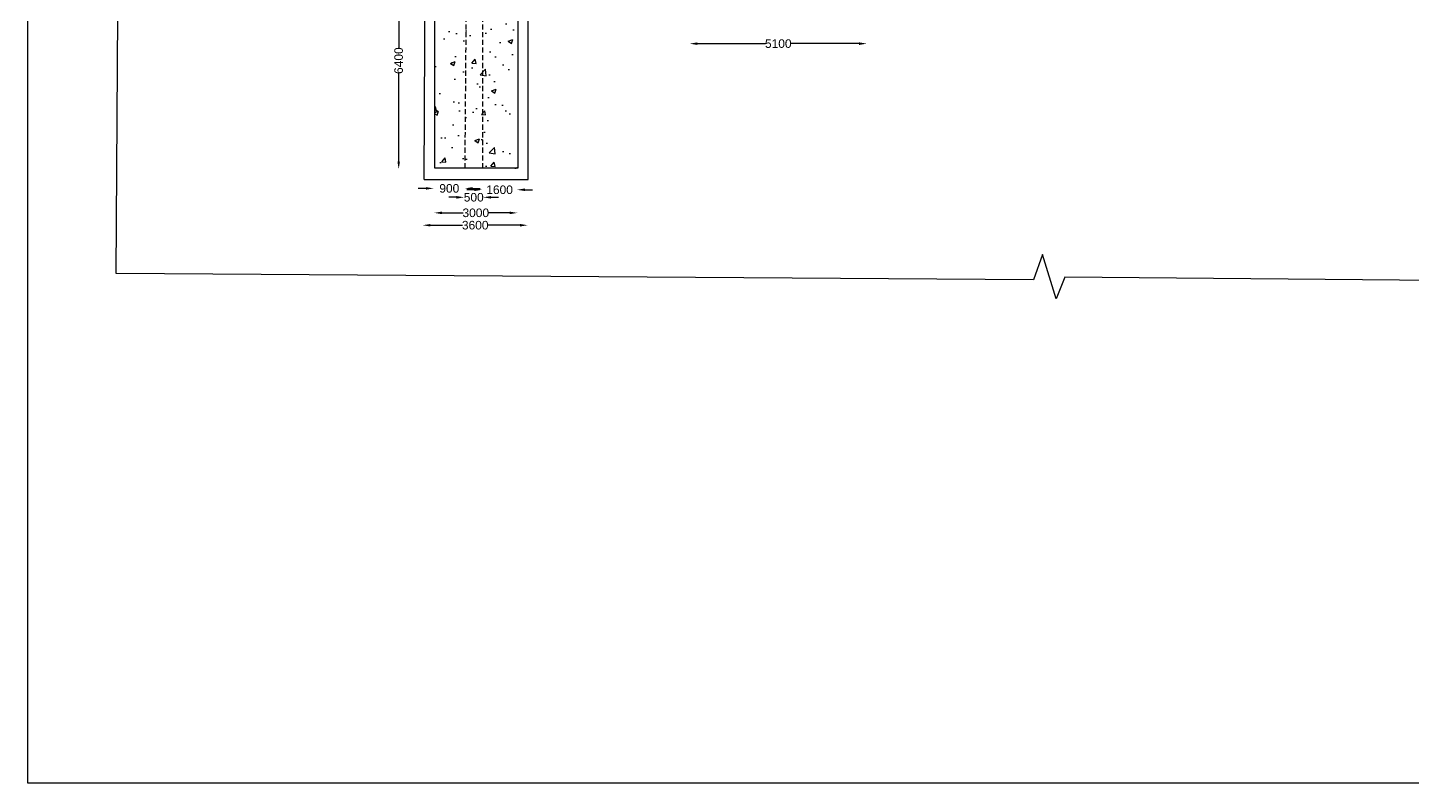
# Model space of a CAD drawing. Header units: millimetres. Extents: x 687 to 122702, y 4423 to 86488.
# Drawn here: x 687 to 41107, y 4423 to 26482 of the extents above; entities that cross this region are included whole.
import ezdxf

# ---------------------------------------------------------------- set-up
doc = ezdxf.new("R2010")
doc.units = ezdxf.units.MM
doc.header["$MEASUREMENT"] = 0
doc.linetypes.add('DASHED', pattern=[0.75, 0.5, -0.25])
doc.layers.add('DIM', color=7, linetype='Continuous')
doc.layers.add('DWG', color=7, linetype='Continuous')
doc.styles.get("Standard").update_dxf_attribs({"font": 'arial.ttf'})
doc.dimstyles.new('Civil', dxfattribs={"dimtxt": 250, "dimasz": 225, "dimexe": 0.1, "dimexo": 0.0625, "dimgap": 0.09, "dimtad": 0, "dimdec": 0, "dimzin": 12, "dimdsep": 46, "dimtxsty": 'Standard', "dimcen": 0.1, "dimse1": 1, "dimse2": 1, "dimadec": 0, "dimazin": 2, "dimtfac": 1, "dimtdec": 0, "dimtofl": 0, "dimtmove": 0, "dimatfit": 3, "dimfxl": 1, "dimfrac": 1, "dimtolj": 1, "dimtzin": 0, "dimarcsym": 0})

# ---------------------------------------------------------------- blocks, each defined once
blk = doc.blocks.new('*D80')
at = {"layer": 'Defpoints', "color": 0, "transparency": 16777216}
for p in [(11517, 28690), (11517, 22350), (11517, 22350)]:
    blk.add_point(p, dxfattribs=at)
at = {"layer": 'DIM', "color": 0, "lineweight": -2, "transparency": 16777216}
for p, q in [((11517, 28465), (11517, 25894)), ((11517, 22575), (11517, 25146))]:
    blk.add_line(p, q, dxfattribs=at)
at = {"layer": 'DIM', "color": 0, "transparency": 16777216}
for points in [[(11480, 28465), (11555, 28465), (11517, 28690)], [(11480, 22575), (11555, 22575), (11517, 22350)]]:
    blk.add_solid(points, dxfattribs=at)
at = {"layer": 'DIM', "color": 0, "transparency": 16777216, "insert": (11517, 25520), "char_height": 250, "attachment_point": 5, "rotation": 90}
blk.add_mtext('\\A1;6400', dxfattribs=at)
blk = doc.blocks.new('*D81')
at = {"layer": 'Defpoints', "color": 0, "transparency": 16777216}
for p in [(12219, 20688), (15283, 20715), (15283, 20688)]:
    blk.add_point(p, dxfattribs=at)
at = {"layer": 'DIM', "color": 0, "lineweight": -2, "transparency": 16777216}
for p, q in [((12444, 20715), (13378, 20715)), ((15058, 20715), (14124, 20715))]:
    blk.add_line(p, q, dxfattribs=at)
at = {"layer": 'DIM', "color": 0, "transparency": 16777216}
for points in [[(12444, 20752), (12444, 20677), (12219, 20715)], [(15058, 20752), (15058, 20677), (15283, 20715)]]:
    blk.add_solid(points, dxfattribs=at)
at = {"layer": 'DIM', "color": 0, "transparency": 16777216, "insert": (13751, 20715), "char_height": 250, "attachment_point": 5}
blk.add_mtext('\\A1;3600', dxfattribs=at)
blk = doc.blocks.new('*D82')
at = {"layer": 'Defpoints', "color": 0, "transparency": 16777216}
for p in [(12554, 21029), (14982, 21076), (14982, 21029)]:
    blk.add_point(p, dxfattribs=at)
at = {"layer": 'DIM', "color": 0, "lineweight": -2, "transparency": 16777216}
for p, q in [((12779, 21076), (13395, 21076)), ((14757, 21076), (14141, 21076))]:
    blk.add_line(p, q, dxfattribs=at)
at = {"layer": 'DIM', "color": 0, "transparency": 16777216}
for points in [[(12779, 21113), (12779, 21038), (12554, 21076)], [(14757, 21113), (14757, 21038), (14982, 21076)]]:
    blk.add_solid(points, dxfattribs=at)
at = {"layer": 'DIM', "color": 0, "transparency": 16777216, "insert": (13768, 21076), "char_height": 250, "attachment_point": 5}
blk.add_mtext('\\A1;3000', dxfattribs=at)
blk = doc.blocks.new('*D83')
at = {"layer": 'Defpoints', "color": 0, "transparency": 16777216}
for p in [(12540, 21717), (13450, 21790), (13450, 21717)]:
    blk.add_point(p, dxfattribs=at)
at = {"layer": 'DIM', "color": 0, "lineweight": -2, "transparency": 16777216}
for p, q in [((12315, 21790), (12090, 21790)), ((13675, 21790), (13900, 21790))]:
    blk.add_line(p, q, dxfattribs=at)
at = {"layer": 'DIM', "color": 0, "transparency": 16777216}
for points in [[(12315, 21828), (12315, 21753), (12540, 21790)], [(13675, 21828), (13675, 21753), (13450, 21790)]]:
    blk.add_solid(points, dxfattribs=at)
at = {"layer": 'DIM', "color": 0, "transparency": 16777216, "insert": (12995, 21790), "char_height": 250, "attachment_point": 5}
blk.add_mtext('\\A1;900', dxfattribs=at)
blk = doc.blocks.new('*D84')
at = {"layer": 'Defpoints', "color": 0, "transparency": 16777216}
for p in [(13430, 21663), (13985, 21663), (13985, 21530)]:
    blk.add_point(p, dxfattribs=at)
at = {"layer": 'DIM', "color": 0, "lineweight": -2, "transparency": 16777216}
for p, q in [((13205, 21530), (12980, 21530)), ((14210, 21530), (14435, 21530))]:
    blk.add_line(p, q, dxfattribs=at)
at = {"layer": 'DIM', "color": 0, "transparency": 16777216}
for points in [[(13205, 21567), (13205, 21492), (13430, 21530)], [(14210, 21567), (14210, 21492), (13985, 21530)]]:
    blk.add_solid(points, dxfattribs=at)
at = {"layer": 'DIM', "color": 0, "transparency": 16777216, "insert": (13708, 21530), "char_height": 250, "attachment_point": 5}
blk.add_mtext('\\A1;500', dxfattribs=at)
blk = doc.blocks.new('*D85')
at = {"layer": 'Defpoints', "color": 0, "transparency": 16777216}
for p in [(13952, 21764), (14975, 21764), (14975, 21750)]:
    blk.add_point(p, dxfattribs=at)
at = {"layer": 'DIM', "color": 0, "lineweight": -2, "transparency": 16777216}
for p, q in [((13727, 21750), (13502, 21750)), ((15200, 21750), (15425, 21750))]:
    blk.add_line(p, q, dxfattribs=at)
at = {"layer": 'DIM', "color": 0, "transparency": 16777216}
for points in [[(13727, 21788), (13727, 21713), (13952, 21750)], [(15200, 21788), (15200, 21713), (14975, 21750)]]:
    blk.add_solid(points, dxfattribs=at)
at = {"layer": 'DIM', "color": 0, "transparency": 16777216, "insert": (14463, 21750), "char_height": 250, "attachment_point": 5}
blk.add_mtext('\\A1;1600', dxfattribs=at)
blk = doc.blocks.new('*D124')
at = {"layer": 'Defpoints', "color": 0, "transparency": 16777216}
for p in [(20012, 26077), (25184, 26077), (25184, 26016)]:
    blk.add_point(p, dxfattribs=at)
at = {"layer": 'DIM', "color": 0, "lineweight": -2, "transparency": 16777216}
for p, q in [((20237, 26016), (22225, 26016)), ((24959, 26016), (22971, 26016))]:
    blk.add_line(p, q, dxfattribs=at)
at = {"layer": 'DIM', "color": 0, "transparency": 16777216}
for points in [[(20237, 26053), (20237, 25978), (20012, 26016)], [(24959, 26053), (24959, 25978), (25184, 26016)]]:
    blk.add_solid(points, dxfattribs=at)
at = {"layer": 'DIM', "color": 0, "transparency": 16777216, "insert": (22598, 26016), "char_height": 250, "attachment_point": 5}
blk.add_mtext('\\A1;5100', dxfattribs=at)

msp = doc.modelspace()

# ---------------------------------------------------------------- hatches: boundary and pattern name
at = {"layer": 'DWG'}
h = msp.add_hatch(dxfattribs=at)
h.set_pattern_fill('AR-CONC', color=256, scale=200)
h.paths.add_polyline_path([(14999, 27247), (20067.4, 29752.3), (20073.2, 30911.3), (14927.6, 28326.3), (13972.8, 28326.3), (13972.8, 22379.8), (14999, 22379.8)], flags=17)
h.paths.add_polyline_path([(13972.8, 28326.3), (14927.6, 28326.3), (20073.2, 30911.3), (20075.7, 31412), (14830, 28882.5), (13504.9, 28856.9), (13504.7, 28820), (13456, 22379.8), (13972.8, 22379.8)])
h.paths.add_polyline_path([(13504.7, 28820), (13509.8, 29753), (12574.8, 29753), (12574.8, 22379.8), (13456, 22379.8)])
h.paths.add_polyline_path([(20075.7, 31412), (20080.9, 32460.3), (14835.8, 29865.5), (14830, 28882.5)])
h.paths.add_polyline_path([(21410.4, 33234.8), (20084.8, 33240.9), (20075.7, 31412), (21401, 31405.9)])
h.paths.add_polyline_path([(25220.2, 33217.2), (21410.4, 33234.8), (21401, 31405.9), (25211, 31388.3)])
h.paths.add_polyline_path([(25211, 31388.3), (21401, 31405.9), (21398.5, 30905.6), (25208.5, 30888.9)])
h.paths.add_polyline_path([(21398.5, 30905.6), (20073.2, 30911.3), (20070.8, 30432.5), (21396, 30424.7)])
h.paths.add_polyline_path([(21401, 31405.9), (20075.7, 31412), (20073.2, 30911.3), (21398.5, 30905.6)])
h.paths.add_polyline_path([(25208.5, 30888.9), (21398.5, 30905.6), (21396, 30424.7), (25206, 30402.4)])
h.paths.add_polyline_path([(25206, 30402.4), (21396, 30424.7), (21389.7, 29205.7), (25199.9, 29195.2)])
h.paths.add_polyline_path([(21396, 30424.7), (20070.8, 30432.5), (20064.7, 29209.3), (21389.7, 29205.7)])
h.paths.add_polyline_path([(31668.5, 30349.6), (29567.4, 30349.6), (29569.4, 30869.8), (25208.5, 30888.9), (25202, 29600), (31662.8, 29600)])
h.paths.add_polyline_path([(29571.4, 31368.2), (25211, 31388.3), (25208.5, 30888.9), (29569.4, 30869.8)])
h.paths.add_polyline_path([(29577.5, 32912.8), (25218.7, 32923.7), (25211, 31388.3), (29571.4, 31368.2)])
h.paths.add_polyline_path([(31199.1, 36397.8), (30009.2, 36405), (29967, 31366.4), (31165.5, 31360.9)])
h.paths.add_polyline_path([(31714.2, 36394.7), (31199.1, 36397.8), (31165.5, 31360.9), (31676.1, 31358.5)])
h.paths.add_polyline_path([(33406.4, 35196), (32190.9, 35202.5), (32164.9, 31356.3), (33368.8, 31350.7)])
h.paths.add_polyline_path([(32190.9, 35202.5), (31705.2, 35205), (31676.1, 31358.5), (32164.9, 31356.3)])
h.paths.add_polyline_path([(32193.2, 35536.6), (31707.8, 35539.1), (31705.2, 35205), (32190.9, 35202.5)])
h.paths.add_polyline_path([(33409.6, 35530.4), (32193.2, 35536.6), (32190.9, 35202.5), (33406.4, 35196)])
h.paths.add_polyline_path([(33418, 36384.4), (32199, 36391.8), (32193.2, 35536.6), (33409.6, 35530.4)])
h.paths.add_polyline_path([(32219.4, 39413.3), (31737.1, 39415.9), (31715.9, 36607.2), (32200.4, 36604.6)])
h.paths.add_polyline_path([(31738.3, 39571.6), (31220.2, 39574.4), (31200.5, 36610), (31715.9, 36607.2)])
h.paths.add_polyline_path([(31220.2, 39574.4), (30892.6, 39576.2), (30035.8, 39580.2), (30011, 36616.6), (31200.5, 36610)])
h.paths.add_polyline_path([(33447.5, 39406.6), (32219.4, 39413.3), (32200.4, 36604.6), (33420.1, 36597.9)])
h.paths.add_polyline_path([(31165.5, 31360.9), (29967, 31366.4), (29962.8, 30868.1), (31162.1, 30862.9)])
h.paths.add_polyline_path([(33368.8, 31350.7), (32164.9, 31356.3), (32162.6, 31019.3), (33365.5, 31011.8)])
h.paths.add_polyline_path([(33365.5, 31011.8), (32162.6, 31019.3), (32160.6, 30730.3), (33362.7, 30730.3)])
h.paths.add_polyline_path([(31672.3, 30860.7), (31162.1, 30862.9), (31161.3, 30730.3), (31671.3, 30730.3)])
h.paths.add_polyline_path([(16359.4, 28844.7), (16733.6, 28244), (17170.9, 28516.5), (16796.7, 29117.1)], flags=24)
h.paths.add_polyline_path([(16774.7, 29969.1), (17193, 29170), (17649.4, 29408.8), (17231.2, 30208)], flags=24)
h.paths.add_polyline_path([(17635.1, 30411.3), (18044.8, 29607.8), (18503.8, 29841.8), (18094, 30645.3)], flags=24)
h.paths.add_polyline_path([(22842.8, 31855.2), (22842.8, 32757.1), (22327.6, 32757.1), (22327.6, 31855.2)], flags=24)
h.paths.add_polyline_path([(23249.6, 32148.5), (23249.6, 32856.2), (22734.5, 32856.2), (22734.5, 32148.5)], flags=24)
h.paths.add_polyline_path([(22914.3, 30446.7), (22914.3, 31348.6), (22399.1, 31348.6), (22399.1, 30446.7)], flags=9)
h.paths.add_polyline_path([(23249.3, 29335.3), (23249.3, 30237.2), (22734.2, 30237.2), (22734.2, 29335.3)], flags=24)
h.paths.add_polyline_path([(26189.7, 29775.9), (26189.7, 30677.8), (25674.5, 30677.8), (25674.5, 29775.9)], flags=24)
h.paths.add_polyline_path([(26036.2, 31535.7), (26036.2, 32243.4), (25521, 32243.4), (25521, 31535.7)], flags=24)
h.paths.add_polyline_path([(26539.6, 31699.7), (26539.6, 32601.7), (26024.4, 32601.7), (26024.4, 31699.7)], flags=24)

# ---------------------------------------------------------------- linework, layer by layer
msp.add_lwpolyline([(122702, 4422.8), (687.4, 4422.8), (687.4, 86488.1), (122702, 86488.1)], close=True, dxfattribs=at)
for points in [[(3270.6, 19307.5), (3561, 64695.3)], [(12262.3, 22053), (12298.8, 30057.7), (14551.4, 30057.7), (19664.6, 32570.6), (19664.6, 33637.5), (25222.4, 33647.3)], [(20067.4, 29752.3), (14999, 27247), (14999, 22379.8), (12574.8, 22379.8), (12574.8, 29753), (14608.3, 29753), (20080.9, 32460.3)], [(12262.3, 22053), (15294.4, 22053), (15294.4, 27031), (19648.7, 29214.9), (19648.7, 28810), (25595.4, 28810), (25595.4, 29277.3), (31959.6, 29277.3), (31975.2, 30730.3)], [(93730, 18798.2), (71768.6, 18923.2), (66349.2, 18905.4), (66060, 18237.3), (65246.8, 18923.4), (47810, 18996.3), (47575.1, 18346.3), (47249.8, 19050.5), (30966.7, 19194.1), (30713.7, 18562.2), (30316.1, 19862.2), (30045, 19121.9), (3270.6, 19307.5)]]:
    msp.add_lwpolyline(points, dxfattribs=at)
at = {"layer": 'DWG', "linetype": 'DASHED', "ltscale": 300}
for points in [[(13972.8, 22379.8), (13972.8, 28326.3), (14927.6, 28326.3), (20073.2, 30911.3), (31672.3, 30860.7)], [(13456, 22379.8), (13504.7, 28820)]]:
    msp.add_lwpolyline(points, dxfattribs=at)

# ---------------------------------------------------------------- dimensions: what is measured, and where the dimension line sits
at = {"layer": 'DIM'}
for p1, p2, distance, text, picture, middle in [((11517.4, 28689.6), (11517.4, 22350.5), 0, '6400', '*D80', (11517.4, 25520.1)), ((20012, 26077.5), (25183.6, 26077.5), -61.8, '5100', '*D124', (22597.8, 26015.7)), ((12540.3, 21716.9), (13450, 21716.9), 73.5, '900', '*D83', (12995.1, 21790.4)), ((13951.7, 21763.6), (14975.1, 21763.6), -13.4, '1600', '*D85', (14463.4, 21750.3)), ((13429.9, 21663.4), (13985.1, 21663.4), -133.6, '500', '*D84', (13707.5, 21529.8)), ((12553.7, 21028.7), (14981.7, 21028.7), 46.8, '3000', '*D82', (13767.7, 21075.5)), ((12219.2, 20688), (15282.7, 20688), 26.7, '3600', '*D81', (13751, 20714.8))]:
    dim = msp.add_aligned_dim(p1=p1, p2=p2, distance=distance, text=text, dimstyle='Civil', dxfattribs=at)
    dim.commit()
    dim.dimension.update_dxf_attribs({"geometry": picture, "text_midpoint": middle})

doc.saveas('drawing.dxf')
